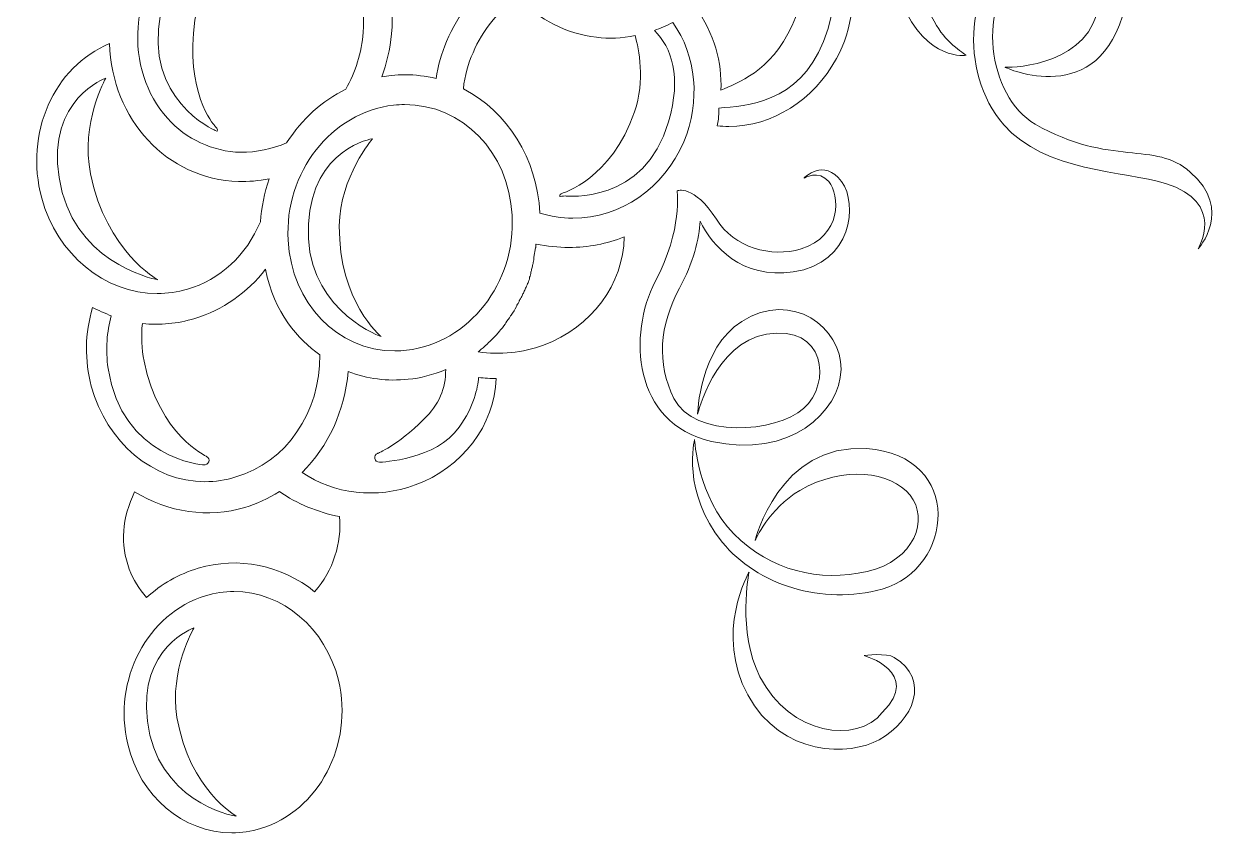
# Model space of a CAD drawing. Header units: inches. Extents: x 1.98 to 8.61, y 0.28 to 7.82.
# Drawn here: x 4.958 to 7.737, y 0.277 to 2.135 of the extents above; entities that cross this region are included whole.
import ezdxf

# ---------------------------------------------------------------- set-up
doc = ezdxf.new("R2010")
doc.units = ezdxf.units.IN
doc.header["$MEASUREMENT"] = 0
doc.layers.add('Layer 1', color=7, linetype='Continuous')

msp = doc.modelspace()

# ---------------------------------------------------------------- linework, layer by layer
at = {"layer": 'Layer 1', "color": 253, "lineweight": 9, "true_color": 0xaf95c5}
for points, knots in [([(5.8326, 2.0184), (5.8563, 2.0184), (5.8797, 2.0155), (5.9038, 2.0097), (5.9086, 2.0389), (5.9166, 2.0677), (5.9278, 2.0951), (5.9545, 2.1577), (5.9965, 2.2104), (6.0497, 2.2483), (6.0099, 2.3105), (5.9896, 2.3849), (5.9921, 2.4596), (5.951, 2.4852), (5.9043, 2.4978), (5.8559, 2.4954), (5.8322, 2.4337), (5.7917, 2.3802), (5.7408, 2.3432), (5.7868, 2.2779), (5.8084, 2.1965), (5.8019, 2.1126), (5.7982, 2.0771), (5.7906, 2.0439), (5.7792, 2.0134), (5.7865, 2.0148), (5.7938, 2.0159), (5.8015, 2.0167), (5.8119, 2.0178), (5.8223, 2.0184), (5.8326, 2.0184)], [0, 0, 0, 0, 1, 1, 1, 2, 2, 2, 3, 3, 3, 4, 4, 4, 5, 5, 5, 6, 6, 6, 7, 7, 7, 8, 8, 8, 9, 9, 9, 10, 10, 10, 10]), ([(7.122, 2.0633), (7.122, 2.0633), (7.0317, 2.0467), (6.9733, 2.1843), (6.9385, 2.2677), (6.9302, 2.3595), (6.951, 2.4248), (6.9635, 2.4665), (6.9719, 2.486), (6.9719, 2.486), (6.9719, 2.486), (6.9941, 2.429), (7.0011, 2.3331), (7.0066, 2.2357), (7.0205, 2.1871), (7.0539, 2.1315), (7.0776, 2.0898), (7.122, 2.0633), (7.122, 2.0633)], [0, 0, 0, 0, 1, 1, 1, 2, 2, 2, 3, 3, 3, 4, 4, 4, 5, 5, 5, 6, 6, 6, 6]), ([(6.5497, 1.9011), (6.5585, 1.9001), (6.5673, 1.8997), (6.5762, 1.8997), (6.6766, 1.8997), (6.7715, 1.9595), (6.8237, 2.0558), (6.8614, 2.1251), (6.8707, 2.2052), (6.8493, 2.2757), (6.8305, 2.3372), (6.7899, 2.3869), (6.7349, 2.4156), (6.7026, 2.4323), (6.6672, 2.4409), (6.6296, 2.441), (6.6294, 2.4389), (6.6293, 2.4368), (6.6291, 2.4347), (6.6288, 2.4292), (6.6284, 2.4236), (6.6277, 2.418), (6.6158, 2.3225), (6.5692, 2.2347), (6.4994, 2.1755), (6.5432, 2.1115), (6.5612, 2.0472), (6.5583, 1.9826), (6.5965, 2.0015), (6.6711, 2.0221), (6.7219, 2.1317), (6.767, 2.2284), (6.737, 2.329), (6.7367, 2.33), (6.7354, 2.3341), (6.7368, 2.3386), (6.7402, 2.3412), (6.7435, 2.3439), (6.7481, 2.3443), (6.7519, 2.3421), (6.7531, 2.3414), (6.8607, 2.261), (6.7942, 2.0947), (6.7359, 1.951), (6.6163, 1.9477), (6.5537, 1.9417), (6.5534, 1.9396), (6.553, 1.9187), (6.5526, 1.9165), (6.5518, 1.9115), (6.5508, 1.9063), (6.5497, 1.9011)], [0, 0, 0, 0, 1, 1, 1, 2, 2, 2, 3, 3, 3, 4, 4, 4, 5, 5, 5, 6, 6, 6, 7, 7, 7, 8, 8, 8, 9, 9, 9, 10, 10, 10, 11, 11, 11, 12, 12, 12, 13, 13, 13, 14, 14, 14, 15, 15, 15, 16, 16, 16, 17, 17, 17, 17]), ([(7.6545, 1.6184), (7.6545, 1.6184), (7.7199, 1.7255), (7.5795, 1.7686), (7.4849, 1.7978), (7.3028, 1.795), (7.2082, 1.9035), (7.1012, 2.0258), (7.1234, 2.2413), (7.2374, 2.3178), (7.3751, 2.4095), (7.5155, 2.2941), (7.4863, 2.1746), (7.4293, 1.9341), (7.211, 2.0355), (7.211, 2.0355), (7.211, 2.0355), (7.3848, 2.0314), (7.4224, 2.1593), (7.4516, 2.2608), (7.3737, 2.3442), (7.2528, 2.2622), (7.1415, 2.1871), (7.1707, 1.9674), (7.2806, 1.9048), (7.4529, 1.8061), (7.5558, 1.8673), (7.6365, 1.795), (7.7366, 1.7074), (7.6545, 1.6184), (7.6545, 1.6184)], [0, 0, 0, 0, 1, 1, 1, 2, 2, 2, 3, 3, 3, 4, 4, 4, 5, 5, 5, 6, 6, 6, 7, 7, 7, 8, 8, 8, 9, 9, 9, 10, 10, 10, 10]), ([(5.3633, 2.3647), (5.2818, 2.3164), (5.2269, 2.2263), (5.2194, 2.1279), (5.2133, 2.0493), (5.2378, 1.973), (5.2868, 1.9186), (5.3306, 1.8699), (5.3904, 1.8421), (5.4552, 1.8402), (5.4912, 1.8403), (5.5276, 1.8477), (5.5606, 1.8617), (5.5969, 1.9174), (5.6426, 1.9589), (5.6965, 1.9852), (5.7189, 2.0243), (5.7328, 2.0694), (5.7366, 2.1157), (5.7417, 2.1877), (5.7221, 2.2561), (5.6814, 2.309), (5.6689, 2.3034), (5.6554, 2.2987), (5.6411, 2.2952), (5.6163, 2.2883), (5.5906, 2.2848), (5.565, 2.2848), (5.5209, 2.2848), (5.4782, 2.2949), (5.4377, 2.3147), (5.4176, 2.2932), (5.3628, 2.2281), (5.35, 2.1438), (5.326, 1.979), (5.3939, 1.9029), (5.3947, 1.9021), (5.3982, 1.8984), (5.4037, 1.8925), (5.4007, 1.8885), (5.4007, 1.8885), (5.4007, 1.8885), (5.3962, 1.8907), (5.3944, 1.8916), (5.2321, 1.962), (5.2711, 2.1584), (5.2938, 2.2754), (5.365, 2.3185), (5.4009, 2.3356), (5.3878, 2.3444), (5.3753, 2.3541), (5.3633, 2.3647)], [0, 0, 0, 0, 1, 1, 1, 2, 2, 2, 3, 3, 3, 4, 4, 4, 5, 5, 5, 6, 6, 6, 7, 7, 7, 8, 8, 8, 9, 9, 9, 10, 10, 10, 11, 11, 11, 12, 12, 12, 13, 13, 13, 14, 14, 14, 15, 15, 15, 16, 16, 16, 17, 17, 17, 17]), ([(6.1426, 1.7006), (6.167, 1.6928), (6.1924, 1.6888), (6.2182, 1.6888), (6.3279, 1.6888), (6.4279, 1.7578), (6.4729, 1.8644), (6.512, 1.9578), (6.5022, 2.062), (6.4477, 2.1387), (6.4332, 2.1308), (6.4186, 2.1249), (6.4054, 2.1202), (6.4453, 2.0808), (6.4684, 2.0146), (6.4381, 1.9103), (6.3825, 1.7195), (6.2028, 1.74), (6.2008, 1.74), (6.1957, 1.74), (6.1881, 1.7385), (6.1881, 1.7385), (6.1872, 1.7434), (6.1897, 1.7446), (6.1944, 1.7464), (6.1955, 1.7468), (6.3055, 1.7776), (6.3601, 1.9333), (6.3846, 2.0055), (6.3698, 2.0775), (6.3613, 2.1082), (6.3303, 2.1021), (6.3005, 2.1008), (6.2726, 2.1044), (6.2042, 2.1125), (6.1417, 2.1441), (6.0916, 2.1958), (6.047, 2.1657), (6.0115, 2.122), (5.9888, 2.069), (5.9772, 2.0434), (5.9699, 2.0163), (5.9667, 1.9861), (6.0686, 1.9341), (6.1358, 1.8256), (6.1426, 1.701), (6.1426, 1.7011), (6.1426, 1.7009), (6.1426, 1.7006)], [0, 0, 0, 0, 1, 1, 1, 2, 2, 2, 3, 3, 3, 4, 4, 4, 5, 5, 5, 6, 6, 6, 7, 7, 7, 8, 8, 8, 9, 9, 9, 10, 10, 10, 11, 11, 11, 12, 12, 12, 13, 13, 13, 14, 14, 14, 15, 15, 15, 16, 16, 16, 16]), ([(5.1541, 2.09), (5.026, 2.037), (4.9578, 1.8843), (4.998, 1.7352), (5.033, 1.606), (5.1422, 1.5157), (5.2634, 1.5157), (5.2866, 1.5157), (5.3099, 1.519), (5.3326, 1.5256), (5.4073, 1.5475), (5.4684, 1.604), (5.5004, 1.6807), (5.503, 1.7134), (5.5098, 1.7473), (5.5204, 1.7796), (5.4961, 1.7746), (5.4724, 1.7724), (5.4504, 1.7735), (5.2862, 1.7776), (5.1585, 1.9154), (5.1541, 2.09)], [0, 0, 0, 0, 1, 1, 1, 2, 2, 2, 3, 3, 3, 4, 4, 4, 5, 5, 5, 6, 6, 6, 7, 7, 7, 7]), ([(5.0379, 1.7825), (5.0101, 1.9633), (5.145, 2.0105), (5.145, 2.0105), (5.145, 2.0105), (5.0866, 1.9063), (5.1102, 1.7909), (5.1464, 1.6115), (5.2646, 1.5475), (5.2646, 1.5475), (5.2479, 1.5503), (5.0672, 1.5906), (5.0379, 1.7825)], [0, 0, 0, 0, 1, 1, 1, 2, 2, 2, 3, 3, 3, 4, 4, 4, 4]), ([(5.8313, 1.95), (5.8231, 1.95), (5.8148, 1.9495), (5.8065, 1.9487), (5.6636, 1.9325), (5.5548, 1.7934), (5.5642, 1.6385), (5.5717, 1.4934), (5.6771, 1.384), (5.8095, 1.384), (5.8095, 1.384), (5.8095, 1.384), (5.8095, 1.384), (5.8183, 1.384), (5.8273, 1.3845), (5.8362, 1.3855), (5.9792, 1.4017), (6.088, 1.5408), (6.0786, 1.6957), (6.0711, 1.8407), (5.9648, 1.95), (5.8313, 1.95)], [0, 0, 0, 0, 1, 1, 1, 2, 2, 2, 3, 3, 3, 4, 4, 4, 5, 5, 5, 6, 6, 6, 7, 7, 7, 7]), ([(5.6108, 1.6754), (5.6205, 1.8506), (5.7581, 1.8715), (5.7581, 1.8715), (5.7581, 1.8715), (5.6831, 1.7839), (5.6817, 1.6713), (5.6803, 1.4975), (5.7776, 1.4168), (5.7776, 1.4168), (5.7623, 1.4224), (5.5996, 1.4892), (5.6108, 1.6754)], [0, 0, 0, 0, 1, 1, 1, 2, 2, 2, 3, 3, 3, 4, 4, 4, 4]), ([(6.5367, 1.1763), (6.3546, 1.2166), (6.3449, 1.4238), (6.4074, 1.5434), (6.4714, 1.6643), (6.4575, 1.7519), (6.4575, 1.7519), (6.4575, 1.7519), (6.4964, 1.7672), (6.5478, 1.6866), (6.5895, 1.6212), (6.673, 1.5976), (6.7425, 1.6184), (6.837, 1.6477), (6.8315, 1.7422), (6.8064, 1.7728), (6.7828, 1.8006), (6.7494, 1.7811), (6.7494, 1.7811), (6.7494, 1.7811), (6.7939, 1.8284), (6.8356, 1.7728), (6.8732, 1.7227), (6.8607, 1.5851), (6.7244, 1.5656), (6.6048, 1.5489), (6.5395, 1.624), (6.5103, 1.6824), (6.5089, 1.6421), (6.495, 1.5865), (6.463, 1.5281), (6.4171, 1.4419), (6.4102, 1.3557), (6.4505, 1.275), (6.4964, 1.1819), (6.6855, 1.1958), (6.748, 1.2514), (6.8134, 1.3098), (6.7981, 1.4461), (6.6632, 1.4224), (6.5437, 1.4016), (6.5047, 1.2389), (6.5047, 1.2389), (6.5047, 1.2389), (6.5089, 1.3904), (6.6062, 1.4516), (6.723, 1.5253), (6.8357, 1.4363), (6.8342, 1.3418), (6.8315, 1.2431), (6.7175, 1.136), (6.5367, 1.1763)], [0, 0, 0, 0, 1, 1, 1, 2, 2, 2, 3, 3, 3, 4, 4, 4, 5, 5, 5, 6, 6, 6, 7, 7, 7, 8, 8, 8, 9, 9, 9, 10, 10, 10, 11, 11, 11, 12, 12, 12, 13, 13, 13, 14, 14, 14, 15, 15, 15, 16, 16, 16, 17, 17, 17, 17]), ([(6.0009, 1.382), (6.0507, 1.3742), (6.1025, 1.3795), (6.1508, 1.3974), (6.2618, 1.4391), (6.3346, 1.5376), (6.3361, 1.6458), (6.2963, 1.6299), (6.2537, 1.6218), (6.2091, 1.6218), (6.2091, 1.6218), (6.2091, 1.6218), (6.2091, 1.6218), (6.1844, 1.6218), (6.159, 1.6243), (6.1337, 1.6293), (6.1335, 1.6285), (6.1333, 1.6277), (6.1332, 1.627), (6.133, 1.6264), (6.1329, 1.6258), (6.1328, 1.6253), (6.1328, 1.6253), (6.1328, 1.6226), (6.1328, 1.6226), (6.1328, 1.622), (6.1328, 1.6212), (6.1326, 1.6206), (6.1326, 1.6206), (6.1287, 1.599), (6.1287, 1.599), (6.1287, 1.595), (6.1287, 1.5912), (6.1272, 1.5871), (6.1272, 1.5858), (6.1268, 1.5845), (6.1262, 1.5832), (6.126, 1.5826), (6.1259, 1.5818), (6.1257, 1.581), (6.1254, 1.5796), (6.1251, 1.5779), (6.1245, 1.5762), (6.1245, 1.5762), (6.1245, 1.5754), (6.1245, 1.5754), (6.1245, 1.5737), (6.1241, 1.5722), (6.1234, 1.5707), (6.1232, 1.5703), (6.123, 1.5695), (6.1228, 1.5687), (6.1225, 1.5676), (6.1222, 1.5663), (6.1217, 1.5649), (6.1215, 1.5606), (6.12, 1.5562), (6.1189, 1.5535), (6.1185, 1.547), (6.1166, 1.5432), (6.1152, 1.5403), (6.1149, 1.5398), (6.1146, 1.5393), (6.1143, 1.5388), (6.1142, 1.5386), (6.1141, 1.5383), (6.114, 1.5381), (6.1126, 1.5345), (6.1111, 1.5313), (6.1097, 1.528), (6.1083, 1.525), (6.107, 1.522), (6.1057, 1.5187), (6.1052, 1.5174), (6.1045, 1.5164), (6.1036, 1.5154), (6.1023, 1.512), (6.1011, 1.5094), (6.0998, 1.5068), (6.0993, 1.5058), (6.0986, 1.5048), (6.0978, 1.504), (6.097, 1.5033), (6.0961, 1.5011), (6.0954, 1.4996), (6.0954, 1.4996), (6.0952, 1.4993), (6.0952, 1.4993), (6.095, 1.4969), (6.0939, 1.4946), (6.0922, 1.4929), (6.091, 1.4917), (6.0903, 1.4905), (6.0895, 1.4889), (6.0893, 1.4878), (6.089, 1.4867), (6.0886, 1.4859), (6.0854, 1.4794), (6.0809, 1.4721), (6.0765, 1.4662), (6.0761, 1.4657), (6.0756, 1.4651), (6.0751, 1.4646), (6.0713, 1.4585), (6.0677, 1.4535), (6.0641, 1.4487), (6.0637, 1.4474), (6.0632, 1.4462), (6.0626, 1.4454), (6.0586, 1.4399), (6.0544, 1.4343), (6.0488, 1.4286), (6.0468, 1.4253), (6.044, 1.4225), (6.0413, 1.4197), (6.0381, 1.4156), (6.0344, 1.4122), (6.0308, 1.409), (6.0291, 1.4074), (6.0273, 1.4057), (6.0255, 1.4039), (6.0198, 1.3982), (6.0139, 1.3923), (6.0077, 1.3877), (6.0055, 1.3858), (6.0032, 1.3839), (6.0009, 1.382)], [0, 0, 0, 0, 1, 1, 1, 2, 2, 2, 3, 3, 3, 4, 4, 4, 5, 5, 5, 6, 6, 6, 7, 7, 7, 8, 8, 8, 9, 9, 9, 10, 10, 10, 11, 11, 11, 12, 12, 12, 13, 13, 13, 14, 14, 14, 15, 15, 15, 16, 16, 16, 17, 17, 17, 18, 18, 18, 19, 19, 19, 20, 20, 20, 21, 21, 21, 22, 22, 22, 23, 23, 23, 24, 24, 24, 25, 25, 25, 26, 26, 26, 27, 27, 27, 28, 28, 28, 29, 29, 29, 30, 30, 30, 31, 31, 31, 32, 32, 32, 33, 33, 33, 34, 34, 34, 35, 35, 35, 36, 36, 36, 37, 37, 37, 38, 38, 38, 39, 39, 39, 40, 40, 40, 41, 41, 41, 42, 42, 42, 42]), ([(5.1149, 1.4836), (5.0972, 1.4246), (5.0962, 1.3623), (5.112, 1.3027), (5.147, 1.1737), (5.2544, 1.0836), (5.3731, 1.0836), (5.3969, 1.0836), (5.4206, 1.0873), (5.4436, 1.0945), (5.5598, 1.1281), (5.6386, 1.2431), (5.6366, 1.3752), (5.5882, 1.41), (5.5307, 1.4712), (5.5124, 1.5718), (5.4705, 1.5179), (5.4136, 1.478), (5.3497, 1.4583), (5.3092, 1.4466), (5.2701, 1.4429), (5.2292, 1.447), (5.2263, 1.4178), (5.2276, 1.3881), (5.2331, 1.3605), (5.2691, 1.1885), (5.3758, 1.1423), (5.3769, 1.1416), (5.3814, 1.1392), (5.3834, 1.1338), (5.3818, 1.1291), (5.3801, 1.1243), (5.3752, 1.1213), (5.3702, 1.1222), (5.3682, 1.1225), (5.1819, 1.1361), (5.1505, 1.3436), (5.1446, 1.3873), (5.1473, 1.4288), (5.1579, 1.4644), (5.146, 1.4696), (5.1247, 1.4783), (5.1149, 1.4836)], [0, 0, 0, 0, 1, 1, 1, 2, 2, 2, 3, 3, 3, 4, 4, 4, 5, 5, 5, 6, 6, 6, 7, 7, 7, 8, 8, 8, 9, 9, 9, 10, 10, 10, 11, 11, 11, 12, 12, 12, 13, 13, 13, 14, 14, 14, 14]), ([(5.5964, 1.1051), (5.6683, 1.0549), (5.7682, 1.0433), (5.856, 1.0763), (5.9637, 1.1151), (6.039, 1.2145), (6.0423, 1.3203), (6.0289, 1.3206), (6.0156, 1.3215), (6.0016, 1.3231), (5.9997, 1.2992), (5.9911, 1.2563), (5.9571, 1.2091), (5.9047, 1.1336), (5.7791, 1.1285), (5.7738, 1.1283), (5.768, 1.1282), (5.7642, 1.1318), (5.7632, 1.1367), (5.7622, 1.1418), (5.765, 1.1468), (5.7697, 1.1486), (5.7702, 1.1487), (5.8134, 1.1656), (5.876, 1.2269), (5.91, 1.2601), (5.9268, 1.2986), (5.926, 1.3413), (5.8975, 1.329), (5.8685, 1.3215), (5.8397, 1.3189), (5.7926, 1.3139), (5.7458, 1.3198), (5.7021, 1.3364), (5.6938, 1.2459), (5.6567, 1.1646), (5.5964, 1.1051)], [0, 0, 0, 0, 1, 1, 1, 2, 2, 2, 3, 3, 3, 4, 4, 4, 5, 5, 5, 6, 6, 6, 7, 7, 7, 8, 8, 8, 9, 9, 9, 10, 10, 10, 11, 11, 11, 12, 12, 12, 12]), ([(6.9288, 0.8371), (6.7912, 0.7982), (6.641, 0.8468), (6.5617, 0.9441), (6.4672, 1.0596), (6.4978, 1.1805), (6.4978, 1.1805), (6.4978, 1.1805), (6.5047, 1.047), (6.5882, 0.9636), (6.673, 0.8788), (6.7842, 0.8524), (6.894, 0.8774), (7.0039, 0.9025), (7.0372, 0.9984), (6.9927, 1.0526), (6.9482, 1.1068), (6.8412, 1.1221), (6.7397, 1.0637), (6.6688, 1.022), (6.6368, 0.9483), (6.6368, 0.9483), (6.6368, 0.9483), (6.691, 1.1722), (6.8926, 1.1597), (7.1193, 1.143), (7.0929, 0.883), (6.9288, 0.8371)], [0, 0, 0, 0, 1, 1, 1, 2, 2, 2, 3, 3, 3, 4, 4, 4, 5, 5, 5, 6, 6, 6, 7, 7, 7, 8, 8, 8, 9, 9, 9, 9]), ([(5.2115, 1.06), (5.1825, 1.0022), (5.1779, 0.9382), (5.1992, 0.8825), (5.2082, 0.859), (5.2211, 0.8376), (5.2387, 0.8173), (5.2722, 0.8484), (5.3131, 0.8715), (5.3576, 0.8847), (5.449, 0.9125), (5.5493, 0.892), (5.625, 0.8307), (5.6676, 0.8806), (5.6881, 0.9427), (5.682, 1.0035), (5.6315, 1.0135), (5.5851, 1.0328), (5.5439, 1.0609), (5.5179, 1.0443), (5.4914, 1.0321), (5.4649, 1.0245), (5.381, 0.9996), (5.2886, 1.0127), (5.2115, 1.06)], [0, 0, 0, 0, 1, 1, 1, 2, 2, 2, 3, 3, 3, 4, 4, 4, 5, 5, 5, 6, 6, 6, 7, 7, 7, 8, 8, 8, 8]), ([(6.9218, 0.4909), (6.8551, 0.4534), (6.698, 0.4506), (6.6201, 0.5938), (6.5423, 0.7356), (6.6229, 0.876), (6.6229, 0.876), (6.6229, 0.876), (6.5951, 0.7384), (6.6479, 0.6355), (6.7175, 0.5006), (6.8707, 0.4809), (6.9291, 0.5532), (7.0218, 0.6459), (6.8871, 0.6842), (6.8871, 0.6842), (6.8871, 0.6842), (6.9399, 0.6911), (6.9566, 0.68), (7.04, 0.6286), (7.0011, 0.5354), (6.9218, 0.4909)], [0, 0, 0, 0, 1, 1, 1, 2, 2, 2, 3, 3, 3, 4, 4, 4, 5, 5, 5, 6, 6, 6, 7, 7, 7, 7]), ([(5.4396, 0.8312), (5.4178, 0.8312), (5.3959, 0.8279), (5.3746, 0.8215), (5.2409, 0.7814), (5.1605, 0.6286), (5.1955, 0.4808), (5.2238, 0.3608), (5.3223, 0.2771), (5.435, 0.2771), (5.435, 0.2771), (5.435, 0.2771), (5.435, 0.2771), (5.4571, 0.2771), (5.4792, 0.2803), (5.5007, 0.2868), (5.6344, 0.3269), (5.7148, 0.4798), (5.6799, 0.6275), (5.6502, 0.7474), (5.5514, 0.8312), (5.4396, 0.8312)], [0, 0, 0, 0, 1, 1, 1, 2, 2, 2, 3, 3, 3, 4, 4, 4, 5, 5, 5, 6, 6, 6, 7, 7, 7, 7]), ([(5.2407, 0.5338), (5.2199, 0.7034), (5.3478, 0.7479), (5.3478, 0.7479), (5.3478, 0.7479), (5.2908, 0.6506), (5.3088, 0.5421), (5.338, 0.3739), (5.4451, 0.3155), (5.4451, 0.3155), (5.4312, 0.3155), (5.263, 0.353), (5.2407, 0.5338)], [0, 0, 0, 0, 1, 1, 1, 2, 2, 2, 3, 3, 3, 4, 4, 4, 4])]:
    msp.add_open_spline(points, degree=3, knots=knots, dxfattribs=at)

doc.saveas('drawing.dxf')
